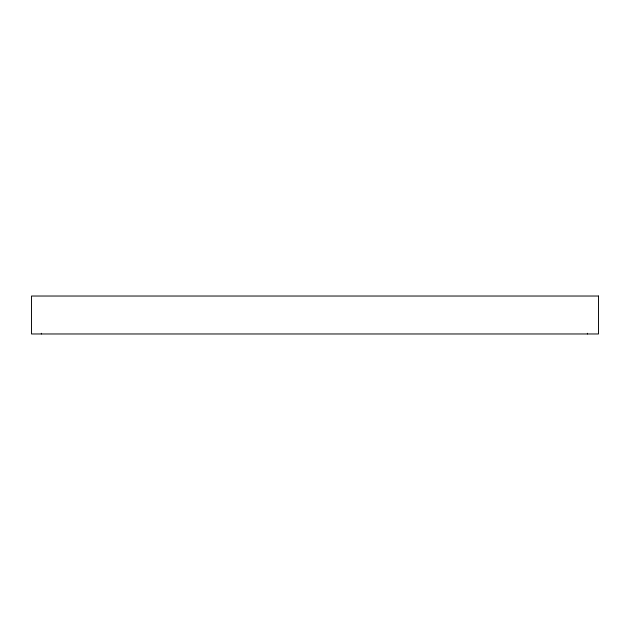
<?xml version="1.0" encoding="UTF-8"?>
<svg xmlns="http://www.w3.org/2000/svg" width="630" height="630" viewBox="0 0 630 630"><rect width="100%" height="100%" fill="white"/><g stroke="black" fill="none" stroke-linecap="round" stroke-linejoin="round"><path stroke-width="0.94" d="M587.412 333.278L587.412 333.971M41.367 333.278L41.367 333.971M598.5 296.029L31.5 296.029L31.5 333.971L598.5 333.971L598.5 296.029"/></g></svg>
